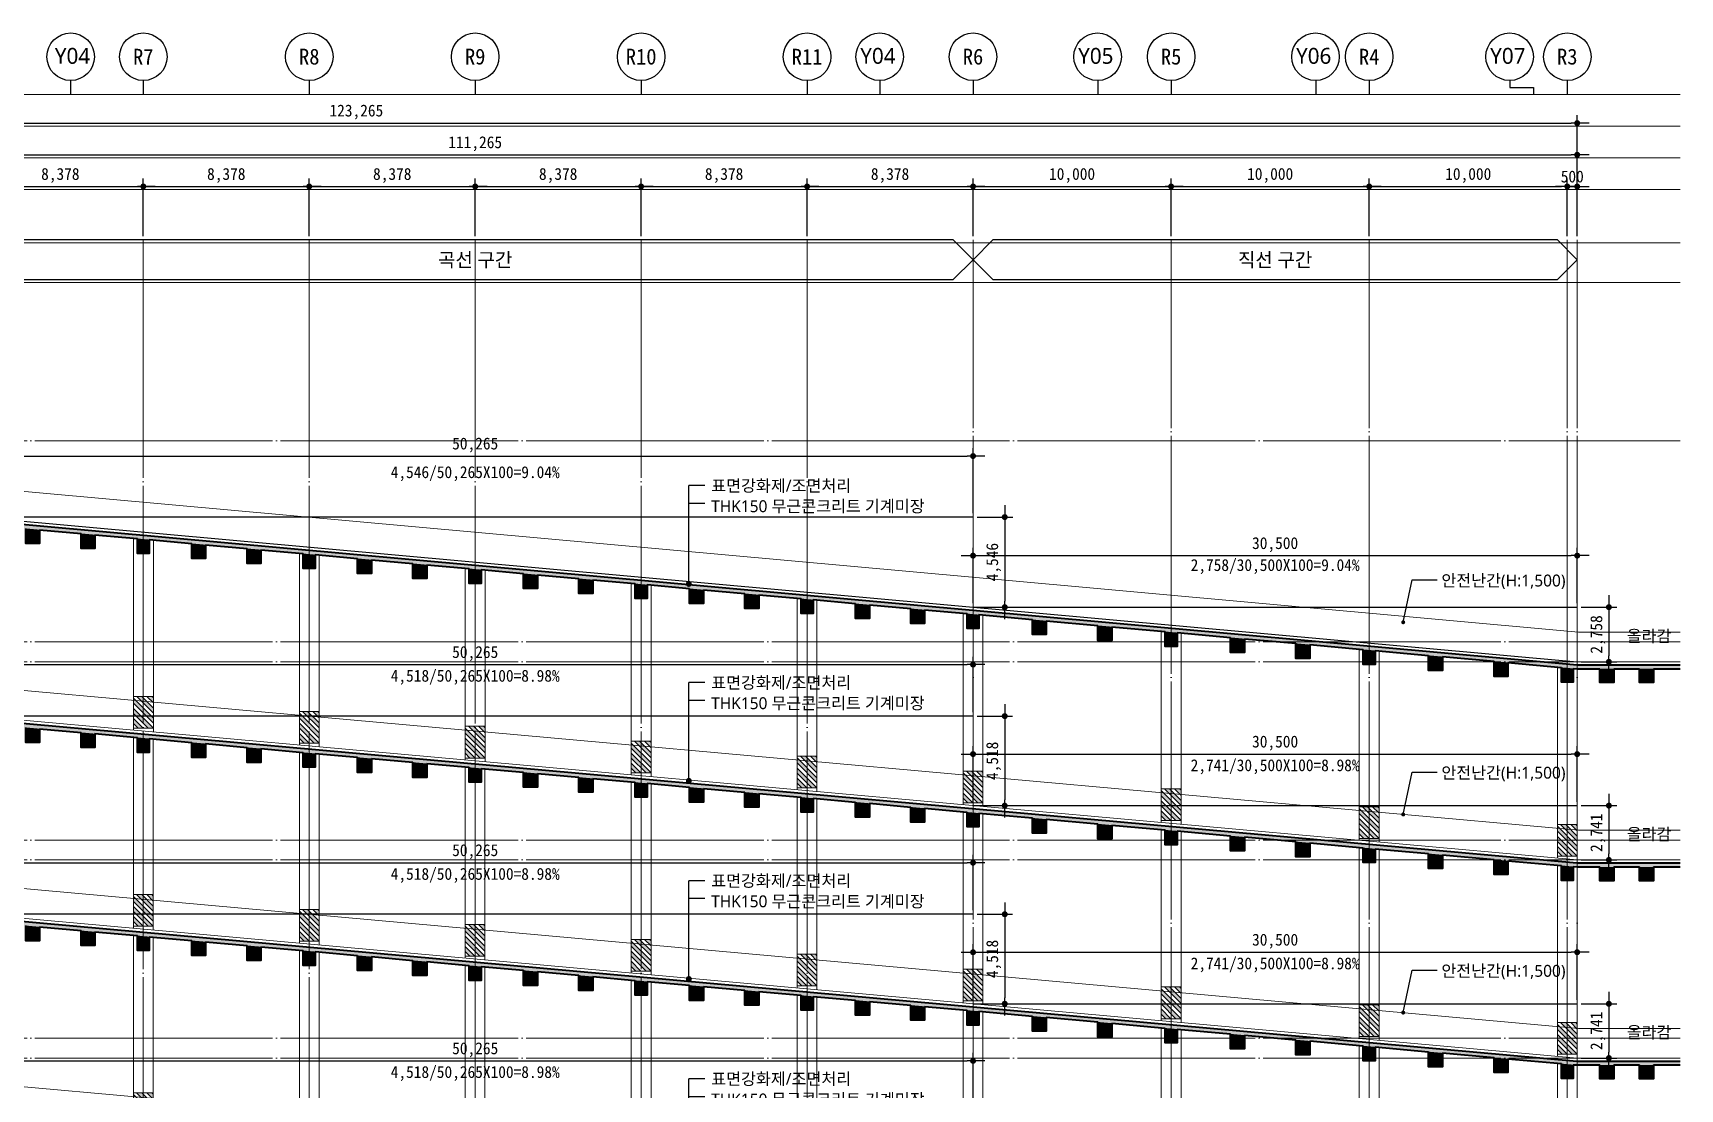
# Model space of a CAD drawing. Header units: millimetres. Extents: x 2292510 to 2787134, y 32296 to 526467.
# Drawn here: x 2521108 to 2604260, y 85732 to 139036 of the extents above; entities that cross this region are included whole.
import ezdxf
from ezdxf.enums import TextEntityAlignment as Align

# ---------------------------------------------------------------- set-up
doc = ezdxf.new("R2010")
doc.units = ezdxf.units.MM
doc.header["$LTSCALE"] = 200
doc.header["$MEASUREMENT"] = 0
doc.linetypes.add('CEN', pattern=[62, 60, -1, 0, -1])
doc.layers.get('0').update_dxf_attribs({"linetype": 'CONTINUOUS'})
for name, color, linetype, lineweight in [('A-AXIS-BUBL', 7, 'CONTINUOUS', 25), ('A-AXIS-LINE', 1, 'CEN', 15), ('A-CONC-LIN1', 2, 'CONTINUOUS', 40), ('A-DEGN-LINE', 4, 'CONTINUOUS', 25), ('A-DIMS', 7, 'CONTINUOUS', 25), ('A-ELEV-LIN3', 8, 'CONTINUOUS', 18), ('A-MKXS-LEAD', 7, 'CONTINUOUS', 25), ('A-MKXS-TEXT1', 3, 'CONTINUOUS', 25), ('A-MKXX-NAME', 3, 'CONTINUOUS', 25), ('A-XXXX-FIN2', 6, 'CONTINUOUS', 20), ('A-XXXX-SYMB', 7, 'CONTINUOUS', 25), ('A-XXXX-TXT2', 3, 'CONTINUOUS', 25)]:
    doc.layers.add(name, color=color, linetype=linetype, lineweight=lineweight)
doc.layers.add('A-CONC-SOLD', color=252, linetype='CEN')
doc.layers.add('A-XXXX-NPLT', color=144, linetype='CONTINUOUS', lineweight=15, plot=False)
doc.styles.add('HY울릉도L', font='')
doc.styles.add('돋움', font='')
doc.styles.add('돋움체', font='')
doc.styles.add('맑은고딕', font='malgun.ttf')
doc.styles.get('HY울릉도L').set_extended_font_data('HYwulM')
doc.styles.get('돋움').set_extended_font_data('DotumChe')
doc.styles.get('돋움체').set_extended_font_data('DotumChe')
doc.dimstyles.new('CDIM', dxfattribs={"dimtxt": 3, "dimasz": 1.5, "dimexe": 2, "dimexo": 1, "dimgap": 1, "dimtad": 1, "dimdec": 0, "dimrnd": 0.5, "dimzin": 0, "dimdsep": 32, "dimlunit": 6, "dimtxsty": 'HY울릉도L', "dimblk1": '_CIDOT', "dimblk2": '_CIDOT', "dimsah": 1, "dimcen": 5.5, "dimclrd": 2, "dimclre": 2, "dimclrt": 7, "dimadec": 0, "dimazin": 0, "dimtfac": 1, "dimtdec": 0, "dimtix": 1, "dimtmove": 2, "dimatfit": 1, "dimldrblk": '_CIDOT', "dimfxl": 1, "dimtolj": 1, "dimtzin": 0, "dimlwd": -1, "dimarcsym": 0})

# ---------------------------------------------------------------- blocks, each defined once
blk = doc.blocks.new('_CIDOT')
at = {"color": 0, "linetype": 'ByBlock'}
blk.add_line((2, 0), (-1, 0), dxfattribs=at)
at = {"color": 0, "linetype": 'ByBlock', "const_width": 0.5}
blk.add_lwpolyline([(-0.25, 0, 1), (0.25, 0, 1)], format="xyb", close=True, dxfattribs=at)
blk = doc.blocks.new('*D361')
at = {"layer": 'A-DIMS', "lineweight": -2, "transparency": 16777216}
for p, q in [((2181802, 130386), (2181802, 134886)), ((2305067, 130386), (2305067, 134886))]:
    blk.add_line(p, q, dxfattribs=at)
at = {"layer": 'A-DIMS', "transparency": 16777216}
blk.add_line((2182102, 134486), (2304767, 134486), dxfattribs=at)
at = {"layer": 'A-DIMS', "transparency": 16777216, "xscale": 300, "yscale": 300, "zscale": 300, "rotation": 180}
blk.add_blockref('_CIDOT', (2181802, 134486), dxfattribs=at)
at = {"layer": 'A-DIMS', "transparency": 16777216, "xscale": 300, "yscale": 300, "zscale": 300}
blk.add_blockref('_CIDOT', (2305067, 134486), dxfattribs=at)
at = {"layer": 'A-DIMS', "color": 3, "transparency": 16777216, "insert": (2243435, 135043), "char_height": 600, "attachment_point": 5, "style": '돋움'}
blk.add_mtext('\\A1;123,265', dxfattribs=at)
blk = doc.blocks.new('*D364')
at = {"layer": 'A-DIMS', "lineweight": -2, "transparency": 16777216}
for p, q in [((2224302, 128786), (2224302, 131686)), ((2232680, 128786), (2232680, 131686))]:
    blk.add_line(p, q, dxfattribs=at)
at = {"layer": 'A-DIMS', "transparency": 16777216}
blk.add_line((2224602, 131286), (2232380, 131286), dxfattribs=at)
at = {"layer": 'A-DIMS', "transparency": 16777216, "xscale": 300, "yscale": 300, "zscale": 300, "rotation": 180}
blk.add_blockref('_CIDOT', (2224302, 131286), dxfattribs=at)
at = {"layer": 'A-DIMS', "transparency": 16777216, "xscale": 300, "yscale": 300, "zscale": 300}
blk.add_blockref('_CIDOT', (2232680, 131286), dxfattribs=at)
at = {"layer": 'A-DIMS', "color": 3, "transparency": 16777216, "insert": (2228491, 131843), "char_height": 600, "attachment_point": 5, "style": '돋움'}
blk.add_mtext('\\A1;8,378', dxfattribs=at)
blk = doc.blocks.new('*D365')
at = {"layer": 'A-DIMS', "lineweight": -2, "transparency": 16777216}
for p, q in [((2274567, 128786), (2274567, 131686)), ((2284567, 128786), (2284567, 131686))]:
    blk.add_line(p, q, dxfattribs=at)
at = {"layer": 'A-DIMS', "transparency": 16777216}
blk.add_line((2274867, 131286), (2284267, 131286), dxfattribs=at)
at = {"layer": 'A-DIMS', "transparency": 16777216, "xscale": 300, "yscale": 300, "zscale": 300, "rotation": 180}
blk.add_blockref('_CIDOT', (2274567, 131286), dxfattribs=at)
at = {"layer": 'A-DIMS', "transparency": 16777216, "xscale": 300, "yscale": 300, "zscale": 300}
blk.add_blockref('_CIDOT', (2284567, 131286), dxfattribs=at)
at = {"layer": 'A-DIMS', "color": 3, "transparency": 16777216, "insert": (2279567, 131843), "char_height": 600, "attachment_point": 5, "style": '돋움'}
blk.add_mtext('\\A1;10,000', dxfattribs=at)
blk = doc.blocks.new('*D366')
at = {"layer": 'A-DIMS', "lineweight": -2, "transparency": 16777216}
for p, q in [((2284567, 128786), (2284567, 131686)), ((2294567, 128786), (2294567, 131686))]:
    blk.add_line(p, q, dxfattribs=at)
at = {"layer": 'A-DIMS', "transparency": 16777216}
blk.add_line((2284867, 131286), (2294267, 131286), dxfattribs=at)
at = {"layer": 'A-DIMS', "transparency": 16777216, "xscale": 300, "yscale": 300, "zscale": 300, "rotation": 180}
blk.add_blockref('_CIDOT', (2284567, 131286), dxfattribs=at)
at = {"layer": 'A-DIMS', "transparency": 16777216, "xscale": 300, "yscale": 300, "zscale": 300}
blk.add_blockref('_CIDOT', (2294567, 131286), dxfattribs=at)
at = {"layer": 'A-DIMS', "color": 3, "transparency": 16777216, "insert": (2289567, 131843), "char_height": 600, "attachment_point": 5, "style": '돋움'}
blk.add_mtext('\\A1;10,000', dxfattribs=at)
blk = doc.blocks.new('*D367')
at = {"layer": 'A-DIMS', "lineweight": -2, "transparency": 16777216}
for p, q in [((2294567, 128786), (2294567, 131686)), ((2304567, 128786), (2304567, 131686))]:
    blk.add_line(p, q, dxfattribs=at)
at = {"layer": 'A-DIMS', "transparency": 16777216}
blk.add_line((2294867, 131286), (2304267, 131286), dxfattribs=at)
at = {"layer": 'A-DIMS', "transparency": 16777216, "xscale": 300, "yscale": 300, "zscale": 300, "rotation": 180}
blk.add_blockref('_CIDOT', (2294567, 131286), dxfattribs=at)
at = {"layer": 'A-DIMS', "transparency": 16777216, "xscale": 300, "yscale": 300, "zscale": 300}
blk.add_blockref('_CIDOT', (2304567, 131286), dxfattribs=at)
at = {"layer": 'A-DIMS', "color": 3, "transparency": 16777216, "insert": (2299567, 131843), "char_height": 600, "attachment_point": 5, "style": '돋움'}
blk.add_mtext('\\A1;10,000', dxfattribs=at)
blk = doc.blocks.new('*D369')
at = {"layer": 'A-DIMS', "lineweight": -2, "transparency": 16777216}
for p, q in [((2304567, 128786), (2304567, 131686)), ((2305067, 128786), (2305067, 131686))]:
    blk.add_line(p, q, dxfattribs=at)
at = {"layer": 'A-DIMS', "transparency": 16777216}
for p, q in [((2304267, 131286), (2303967, 131286)), ((2304567, 131286), (2305067, 131286)), ((2305367, 131286), (2305667, 131286))]:
    blk.add_line(p, q, dxfattribs=at)
at = {"layer": 'A-DIMS', "transparency": 16777216, "xscale": 300, "yscale": 300, "zscale": 300}
blk.add_blockref('_CIDOT', (2304567, 131286), dxfattribs=at)
at = {"layer": 'A-DIMS', "transparency": 16777216, "xscale": 300, "yscale": 300, "zscale": 300, "rotation": 180}
blk.add_blockref('_CIDOT', (2305067, 131286), dxfattribs=at)
at = {"layer": 'A-DIMS', "color": 3, "transparency": 16777216, "insert": (2304817, 131786), "char_height": 600, "attachment_point": 5, "style": '돋움'}
blk.add_mtext('\\A1;500', dxfattribs=at)
blk = doc.blocks.new('*D371')
at = {"layer": 'A-DIMS', "lineweight": -2, "transparency": 16777216}
for p, q in [((2193802, 128786), (2193802, 133286)), ((2305067, 128786), (2305067, 133286))]:
    blk.add_line(p, q, dxfattribs=at)
at = {"layer": 'A-DIMS', "transparency": 16777216}
blk.add_line((2194102, 132886), (2304767, 132886), dxfattribs=at)
at = {"layer": 'A-DIMS', "transparency": 16777216, "xscale": 300, "yscale": 300, "zscale": 300, "rotation": 180}
blk.add_blockref('_CIDOT', (2193802, 132886), dxfattribs=at)
at = {"layer": 'A-DIMS', "transparency": 16777216, "xscale": 300, "yscale": 300, "zscale": 300}
blk.add_blockref('_CIDOT', (2305067, 132886), dxfattribs=at)
at = {"layer": 'A-DIMS', "color": 3, "transparency": 16777216, "insert": (2249435, 133443), "char_height": 600, "attachment_point": 5, "style": '돋움'}
blk.add_mtext('\\A1;111,265', dxfattribs=at)
blk = doc.blocks.new('*D374')
at = {"layer": 'A-DIMS', "lineweight": -2, "transparency": 16777216}
for p, q in [((2232680, 128786), (2232680, 131686)), ((2241057, 128786), (2241057, 131686))]:
    blk.add_line(p, q, dxfattribs=at)
at = {"layer": 'A-DIMS', "transparency": 16777216}
blk.add_line((2232980, 131286), (2240757, 131286), dxfattribs=at)
at = {"layer": 'A-DIMS', "transparency": 16777216, "xscale": 300, "yscale": 300, "zscale": 300, "rotation": 180}
blk.add_blockref('_CIDOT', (2232680, 131286), dxfattribs=at)
at = {"layer": 'A-DIMS', "transparency": 16777216, "xscale": 300, "yscale": 300, "zscale": 300}
blk.add_blockref('_CIDOT', (2241057, 131286), dxfattribs=at)
at = {"layer": 'A-DIMS', "color": 3, "transparency": 16777216, "insert": (2236868, 131843), "char_height": 600, "attachment_point": 5, "style": '돋움'}
blk.add_mtext('\\A1;8,378', dxfattribs=at)
blk = doc.blocks.new('*D375')
at = {"layer": 'A-DIMS', "lineweight": -2, "transparency": 16777216}
for p, q in [((2241057, 128786), (2241057, 131686)), ((2249435, 128786), (2249435, 131686))]:
    blk.add_line(p, q, dxfattribs=at)
at = {"layer": 'A-DIMS', "transparency": 16777216}
blk.add_line((2241357, 131286), (2249135, 131286), dxfattribs=at)
at = {"layer": 'A-DIMS', "transparency": 16777216, "xscale": 300, "yscale": 300, "zscale": 300, "rotation": 180}
blk.add_blockref('_CIDOT', (2241057, 131286), dxfattribs=at)
at = {"layer": 'A-DIMS', "transparency": 16777216, "xscale": 300, "yscale": 300, "zscale": 300}
blk.add_blockref('_CIDOT', (2249435, 131286), dxfattribs=at)
at = {"layer": 'A-DIMS', "color": 3, "transparency": 16777216, "insert": (2245246, 131843), "char_height": 600, "attachment_point": 5, "style": '돋움'}
blk.add_mtext('\\A1;8,378', dxfattribs=at)
blk = doc.blocks.new('*D376')
at = {"layer": 'A-DIMS', "lineweight": -2, "transparency": 16777216}
for p, q in [((2249435, 128786), (2249435, 131686)), ((2257812, 128786), (2257812, 131686))]:
    blk.add_line(p, q, dxfattribs=at)
at = {"layer": 'A-DIMS', "transparency": 16777216}
blk.add_line((2249735, 131286), (2257512, 131286), dxfattribs=at)
at = {"layer": 'A-DIMS', "transparency": 16777216, "xscale": 300, "yscale": 300, "zscale": 300, "rotation": 180}
blk.add_blockref('_CIDOT', (2249435, 131286), dxfattribs=at)
at = {"layer": 'A-DIMS', "transparency": 16777216, "xscale": 300, "yscale": 300, "zscale": 300}
blk.add_blockref('_CIDOT', (2257812, 131286), dxfattribs=at)
at = {"layer": 'A-DIMS', "color": 3, "transparency": 16777216, "insert": (2253623, 131843), "char_height": 600, "attachment_point": 5, "style": '돋움'}
blk.add_mtext('\\A1;8,378', dxfattribs=at)
blk = doc.blocks.new('*D377')
at = {"layer": 'A-DIMS', "lineweight": -2, "transparency": 16777216}
for p, q in [((2257812, 128786), (2257812, 131686)), ((2266190, 128786), (2266190, 131686))]:
    blk.add_line(p, q, dxfattribs=at)
at = {"layer": 'A-DIMS', "transparency": 16777216}
blk.add_line((2258112, 131286), (2265890, 131286), dxfattribs=at)
at = {"layer": 'A-DIMS', "transparency": 16777216, "xscale": 300, "yscale": 300, "zscale": 300, "rotation": 180}
blk.add_blockref('_CIDOT', (2257812, 131286), dxfattribs=at)
at = {"layer": 'A-DIMS', "transparency": 16777216, "xscale": 300, "yscale": 300, "zscale": 300}
blk.add_blockref('_CIDOT', (2266190, 131286), dxfattribs=at)
at = {"layer": 'A-DIMS', "color": 3, "transparency": 16777216, "insert": (2262001, 131843), "char_height": 600, "attachment_point": 5, "style": '돋움'}
blk.add_mtext('\\A1;8,378', dxfattribs=at)
blk = doc.blocks.new('*D378')
at = {"layer": 'A-DIMS', "lineweight": -2, "transparency": 16777216}
for p, q in [((2266190, 128786), (2266190, 131686)), ((2274567, 128786), (2274567, 131686))]:
    blk.add_line(p, q, dxfattribs=at)
at = {"layer": 'A-DIMS', "transparency": 16777216}
blk.add_line((2266490, 131286), (2274267, 131286), dxfattribs=at)
at = {"layer": 'A-DIMS', "transparency": 16777216, "xscale": 300, "yscale": 300, "zscale": 300, "rotation": 180}
blk.add_blockref('_CIDOT', (2266190, 131286), dxfattribs=at)
at = {"layer": 'A-DIMS', "transparency": 16777216, "xscale": 300, "yscale": 300, "zscale": 300}
blk.add_blockref('_CIDOT', (2274567, 131286), dxfattribs=at)
at = {"layer": 'A-DIMS', "color": 3, "transparency": 16777216, "insert": (2270378, 131843), "char_height": 600, "attachment_point": 5, "style": '돋움'}
blk.add_mtext('\\A1;8,378', dxfattribs=at)
blk = doc.blocks.new('raB2_700X900')
at = {"layer": 'A-CONC-SOLD'}
h = blk.add_hatch(color=256, dxfattribs=at)
h.dxf.hatch_style = 1
h.paths.add_polyline_path([(350, -200), (350, -900), (-350, -900), (-350, -200)])
at = {"layer": 'A-CONC-LIN1'}
blk.add_lwpolyline([(350, -200), (350, -900), (-350, -900), (-350, -200)], dxfattribs=at)
blk = doc.blocks.new('*D382')
at = {"layer": 'A-DIMS', "lineweight": -2, "transparency": 16777216}
for p, q in [((113838, 83738), (113838, 86538)), ((144338, 83738), (144338, 86538))]:
    blk.add_line(p, q, dxfattribs=at)
at = {"layer": 'A-DIMS', "transparency": 16777216}
blk.add_line((114138, 86138), (144038, 86138), dxfattribs=at)
at = {"layer": 'A-DIMS', "transparency": 16777216, "xscale": 300, "yscale": 300, "zscale": 300, "rotation": 180}
blk.add_blockref('_CIDOT', (113838, 86138), dxfattribs=at)
at = {"layer": 'A-DIMS', "transparency": 16777216, "xscale": 300, "yscale": 300, "zscale": 300}
blk.add_blockref('_CIDOT', (144338, 86138), dxfattribs=at)
at = {"layer": 'A-DIMS', "color": 3, "transparency": 16777216, "insert": (129088, 86695), "char_height": 600, "attachment_point": 5, "style": '돋움'}
blk.add_mtext('\\A1;30,500', dxfattribs=at)
blk = doc.blocks.new('*D383')
at = {"layer": 'A-DIMS', "lineweight": -2, "transparency": 16777216}
for p, q in [((144538, 83538), (146338, 83538)), ((144538, 80780), (146338, 80780))]:
    blk.add_line(p, q, dxfattribs=at)
at = {"layer": 'A-DIMS', "transparency": 16777216}
blk.add_line((145938, 83238), (145938, 81080), dxfattribs=at)
at = {"layer": 'A-DIMS', "transparency": 16777216, "xscale": 300, "yscale": 300, "zscale": 300}
for p, rotation in [((145938, 83538), 90), ((145938, 80780), 270)]:
    blk.add_blockref('_CIDOT', p, dxfattribs=dict(at, rotation=rotation))
at = {"layer": 'A-DIMS', "color": 3, "transparency": 16777216, "insert": (145380, 82159), "char_height": 600, "attachment_point": 5, "rotation": 90, "style": '돋움'}
blk.add_mtext('\\A1;2,758', dxfattribs=at)
blk = doc.blocks.new('*D384')
at = {"layer": 'A-DIMS', "lineweight": -2, "transparency": 16777216}
for p, q in [((63573, 88284), (63573, 91564)), ((113838, 88284), (113838, 91564))]:
    blk.add_line(p, q, dxfattribs=at)
at = {"layer": 'A-DIMS', "transparency": 16777216}
blk.add_line((63873, 91164), (113538, 91164), dxfattribs=at)
at = {"layer": 'A-DIMS', "transparency": 16777216, "xscale": 300, "yscale": 300, "zscale": 300, "rotation": 180}
blk.add_blockref('_CIDOT', (63573, 91164), dxfattribs=at)
at = {"layer": 'A-DIMS', "transparency": 16777216, "xscale": 300, "yscale": 300, "zscale": 300}
blk.add_blockref('_CIDOT', (113838, 91164), dxfattribs=at)
at = {"layer": 'A-DIMS', "color": 3, "transparency": 16777216, "insert": (88705, 91721), "char_height": 600, "attachment_point": 5, "style": '돋움'}
blk.add_mtext('\\A1;50,265', dxfattribs=at)
blk = doc.blocks.new('*D385')
at = {"layer": 'A-DIMS', "lineweight": -2, "transparency": 16777216}
for p, q in [((114038, 88084), (115838, 88084)), ((114038, 83538), (115838, 83538))]:
    blk.add_line(p, q, dxfattribs=at)
at = {"layer": 'A-DIMS', "transparency": 16777216}
blk.add_line((115438, 87784), (115438, 83838), dxfattribs=at)
at = {"layer": 'A-DIMS', "transparency": 16777216, "xscale": 300, "yscale": 300, "zscale": 300}
for p, rotation in [((115438, 88084), 90), ((115438, 83538), 270)]:
    blk.add_blockref('_CIDOT', p, dxfattribs=dict(at, rotation=rotation))
at = {"layer": 'A-DIMS', "color": 3, "transparency": 16777216, "insert": (114880, 85811), "char_height": 600, "attachment_point": 5, "rotation": 90, "style": '돋움'}
blk.add_mtext('\\A1;4,546', dxfattribs=at)
blk = doc.blocks.new('안전페인트2')
at = {"layer": 'A-ELEV-LIN3'}
h = blk.add_hatch(color=256, dxfattribs=at)
h.dxf.hatch_style = 1
h.paths.add_polyline_path([(1000, 1373), (1000, 1627), (927, 1700), (673, 1700)])
h.paths.add_polyline_path([(1000, 864), (1000, 1118), (418, 1700), (164, 1700)])
h.paths.add_polyline_path([(1000, 355), (1000, 609), (109, 1500), (0, 1609), (0, 1355)])
h.paths.add_polyline_path([(745, 100), (1000, 100), (0, 1100), (0, 845)])
h.paths.add_polyline_path([(236, 100), (491, 100), (0, 591), (0, 336)])
blk.add_lwpolyline([(1000, 1700), (0, 1700), (0, 100), (1000, 100)], close=True, dxfattribs=at)
for points in [[(1000, 864), (164, 1700)], [(1000, 1118), (418, 1700)], [(1000, 1373), (673, 1700)], [(1000, 1627), (927, 1700)], [(1000, 609), (0, 1609)], [(1000, 355), (0, 1355)], [(1000, 100), (0, 1100)], [(745, 100), (0, 845)], [(491, 100), (0, 591)], [(236, 100), (0, 336)]]:
    blk.add_lwpolyline(points, dxfattribs=at)
blk = doc.blocks.new('raG1_600X900')
at = {"layer": 'A-CONC-SOLD'}
h = blk.add_hatch(color=256, dxfattribs=at)
h.dxf.hatch_style = 1
h.paths.add_polyline_path([(300, -201), (300, -900), (-300, -900), (-300, -147)])
at = {"layer": 'A-CONC-LIN1'}
blk.add_lwpolyline([(300, -201), (300, -900), (-300, -900), (-300, -147)], dxfattribs=at)
blk = doc.blocks.new('raB1_700X900')
at = {"layer": 'A-CONC-SOLD'}
h = blk.add_hatch(color=256, dxfattribs=at)
h.dxf.hatch_style = 1
h.paths.add_polyline_path([(350, -201), (350, -900), (-350, -900), (-350, -138)])
at = {"layer": 'A-CONC-LIN1'}
blk.add_lwpolyline([(350, -201), (350, -900), (-350, -900), (-350, -138)], dxfattribs=at)
blk = doc.blocks.new('*D293')
at = {"layer": 'A-DIMS', "lineweight": -2, "transparency": 16777216}
for p, q in [((2269067, 49399), (2269067, 52199)), ((2299567, 49399), (2299567, 52199))]:
    blk.add_line(p, q, dxfattribs=at)
at = {"layer": 'A-DIMS', "transparency": 16777216}
blk.add_line((2269367, 51799), (2299267, 51799), dxfattribs=at)
at = {"layer": 'A-DIMS', "transparency": 16777216, "xscale": 300, "yscale": 300, "zscale": 300, "rotation": 180}
blk.add_blockref('_CIDOT', (2269067, 51799), dxfattribs=at)
at = {"layer": 'A-DIMS', "transparency": 16777216, "xscale": 300, "yscale": 300, "zscale": 300}
blk.add_blockref('_CIDOT', (2299567, 51799), dxfattribs=at)
at = {"layer": 'A-DIMS', "color": 3, "transparency": 16777216, "insert": (2284317, 52356), "char_height": 600, "attachment_point": 5, "style": '돋움'}
blk.add_mtext('\\A1;30,500', dxfattribs=at)
blk = doc.blocks.new('*D294')
at = {"layer": 'A-DIMS', "lineweight": -2, "transparency": 16777216}
for p, q in [((2299767, 49199), (2301567, 49199)), ((2299767, 46458), (2301567, 46458))]:
    blk.add_line(p, q, dxfattribs=at)
at = {"layer": 'A-DIMS', "transparency": 16777216}
blk.add_line((2301167, 48899), (2301167, 46758), dxfattribs=at)
at = {"layer": 'A-DIMS', "transparency": 16777216, "xscale": 300, "yscale": 300, "zscale": 300}
for p, rotation in [((2301167, 49199), 90), ((2301167, 46458), 270)]:
    blk.add_blockref('_CIDOT', p, dxfattribs=dict(at, rotation=rotation))
at = {"layer": 'A-DIMS', "color": 3, "transparency": 16777216, "insert": (2300610, 47829), "char_height": 600, "attachment_point": 5, "rotation": 90, "style": '돋움'}
blk.add_mtext('\\A1;2,741', dxfattribs=at)
blk = doc.blocks.new('*D295')
at = {"layer": 'A-DIMS', "lineweight": -2, "transparency": 16777216}
for p, q in [((2218802, 53917), (2218802, 56717)), ((2269067, 53917), (2269067, 56717))]:
    blk.add_line(p, q, dxfattribs=at)
at = {"layer": 'A-DIMS', "transparency": 16777216}
blk.add_line((2219102, 56317), (2268767, 56317), dxfattribs=at)
at = {"layer": 'A-DIMS', "transparency": 16777216, "xscale": 300, "yscale": 300, "zscale": 300, "rotation": 180}
blk.add_blockref('_CIDOT', (2218802, 56317), dxfattribs=at)
at = {"layer": 'A-DIMS', "transparency": 16777216, "xscale": 300, "yscale": 300, "zscale": 300}
blk.add_blockref('_CIDOT', (2269067, 56317), dxfattribs=at)
at = {"layer": 'A-DIMS', "color": 3, "transparency": 16777216, "insert": (2243935, 56874), "char_height": 600, "attachment_point": 5, "style": '돋움'}
blk.add_mtext('\\A1;50,265', dxfattribs=at)
blk = doc.blocks.new('*D296')
at = {"layer": 'A-DIMS', "lineweight": -2, "transparency": 16777216}
for p, q in [((2269267, 53717), (2271067, 53717)), ((2269267, 49199), (2271067, 49199))]:
    blk.add_line(p, q, dxfattribs=at)
at = {"layer": 'A-DIMS', "transparency": 16777216}
blk.add_line((2270667, 53417), (2270667, 49499), dxfattribs=at)
at = {"layer": 'A-DIMS', "transparency": 16777216, "xscale": 300, "yscale": 300, "zscale": 300}
for p, rotation in [((2270667, 53717), 90), ((2270667, 49199), 270)]:
    blk.add_blockref('_CIDOT', p, dxfattribs=dict(at, rotation=rotation))
at = {"layer": 'A-DIMS', "color": 3, "transparency": 16777216, "insert": (2270110, 51458), "char_height": 600, "attachment_point": 5, "rotation": 90, "style": '돋움'}
blk.add_mtext('\\A1;4,518', dxfattribs=at)
blk = doc.blocks.new('axis')
at = {"layer": 'A-AXIS-LINE'}
for p, q in [((2232679.5, 128585.5), (2232679.5, 32295.5)), ((2241057, 128585.5), (2241057, 32295.5)), ((2249434.5, 128585.5), (2249434.5, 32295.5)), ((2257812, 128585.5), (2257812, 32295.5)), ((2266189.5, 128585.5), (2266189.5, 32295.5)), ((2274567, 32295.5), (2274567, 128585.5)), ((2284567, 32295.5), (2284567, 128585.5)), ((2294567, 32295.5), (2294567, 128585.5)), ((2304567, 32295.5), (2304567, 128585.5)), ((2305067, 32295.5), (2305067, 128585.5)), ((2177609.5, 118445.5), (2310259.5, 118445.5)), ((2177609.5, 108295.5), (2310259.5, 108295.5)), ((2177609.5, 107295.5), (2310259.5, 107295.5)), ((2177609.5, 98295.5), (2310259.5, 98295.5)), ((2177609.5, 97295.5), (2310259.5, 97295.5)), ((2177609.5, 88295.5), (2310259.5, 88295.5)), ((2177609.5, 87295.5), (2310259.5, 87295.5))]:
    blk.add_line(p, q, dxfattribs=at)
at = {"layer": 'A-XXXX-SYMB'}
for points in [[(2225302, 128585.5), (2224302, 127585.5), (2225302, 126585.5), (2273567, 126585.5), (2274567, 127585.5), (2273567, 128585.5), (2225302, 128585.5)], [(2275567, 128585.5), (2274567, 127585.5), (2275567, 126585.5), (2304067, 126585.5), (2305067, 127585.5), (2304067, 128585.5), (2275567, 128585.5)]]:
    blk.add_lwpolyline(points, dxfattribs=at)
at = {"layer": 'A-MKXX-NAME', "style": '맑은고딕'}
for s, p in [('곡선 구간', (2249434.5, 127585.5)), ('직선 구간', (2289817, 127585.5))]:
    blk.add_text(s, height=700, dxfattribs=at).set_placement(p, align=Align.MIDDLE_CENTER)
at = {"layer": 'A-DIMS'}
for base, p1, p2, picture, middle in [((2305067, 134485.5), (2181802, 130185.5), (2305067, 130185.5), '*D361', (2243434.5, 135042.6)), ((2305067, 132885.5), (2193802, 128585.5), (2305067, 128585.5), '*D371', (2249434.5, 133442.6)), ((2232679.5051642, 131285.5060767), (2224302.0051642, 128585.5060497), (2232679.5051642, 128585.5060497), '*D364', (2228490.7551642, 131842.6299116)), ((2241057.0051642, 131285.5060767), (2232679.5051642, 128585.5060497), (2241057.0051642, 128585.5060497), '*D374', (2236868.2551642, 131842.6299116)), ((2249434.5051642, 131285.5060767), (2241057.0051642, 128585.5060497), (2249434.5051642, 128585.5060497), '*D375', (2245245.7551642, 131842.6299116)), ((2257812.0051642, 131285.5060767), (2249434.5051642, 128585.5060497), (2257812.0051642, 128585.5060497), '*D376', (2253623.2551642, 131842.6299116)), ((2266189.5051642, 131285.5060767), (2257812.0051642, 128585.5060497), (2266189.5051642, 128585.5060497), '*D377', (2262000.7551642, 131842.6299116)), ((2274567.0051642, 131285.5060767), (2266189.5051642, 128585.5060497), (2274567.0051642, 128585.5060497), '*D378', (2270378.2551642, 131842.6299116)), ((2284567, 131285.5), (2274567, 128585.5), (2284567, 128585.5), '*D365', (2279567, 131842.6)), ((2294567, 131285.5), (2284567, 128585.5), (2294567, 128585.5), '*D366', (2289567, 131842.6)), ((2304567, 131285.5), (2294567, 128585.5), (2304567, 128585.5), '*D367', (2299567, 131842.6)), ((2305067, 131285.5), (2304567, 128585.5), (2305067, 128585.5), '*D369', (2304817, 131785.9))]:
    dim = blk.add_linear_dim(base=base, p1=p1, p2=p2, dimstyle='CDIM', override={"dimscale": 200, "dimtxsty": '돋움', "dimclrd": 256, "dimclre": 256, "dimclrt": 3}, dxfattribs=at)
    dim.commit()
    dim.dimension.update_dxf_attribs({"geometry": picture, "text_midpoint": middle})
blk = doc.blocks.new('옥상층')
at = {"layer": 'A-CONC-SOLD'}
h = blk.add_hatch(color=256, dxfattribs=at)
h.dxf.hatch_style = 1
h.paths.add_polyline_path([(16880, 91580), (16880, 91780), (21072.5, 91780), (63572.5, 87933.4), (113824, 83388.6), (144337.5, 80630), (149530, 80630), (149530, 80430), (144337.5, 80430), (113537.5, 83213.7), (63272.5, 87759.7), (21056.9, 91580)])
at = {"layer": 'A-CONC-LIN1'}
for p, q in [((66715, 87448.4), (68807.5, 87259.1)), ((68807.5, 87258.7), (68807.5, 87259.1)), ((69507.5, 87195.8), (71650, 87002)), ((71650, 87001.7), (71650, 87002)), ((72250, 86947.8), (74392.5, 86754)), ((74392.5, 86753.6), (74392.5, 86754)), ((75092.5, 86690.7), (77185, 86501.4)), ((77185, 86501.4), (77185, 86501.4)), ((77185, 86501.1), (77185, 86501.4)), ((77885, 86438.1), (80027.5, 86244.4)), ((80027.5, 86244), (80027.5, 86244.4)), ((80627.5, 86190.1), (82770, 85996.3)), ((82770, 85995.9), (82770, 85996.3)), ((83470, 85933), (85562.5, 85743.8)), ((85562.5, 85743.4), (85562.5, 85743.8)), ((86262.5, 85680.5), (88405, 85486.7)), ((88405, 85486.4), (88405, 85486.7)), ((89005, 85432.4), (91147.5, 85238.7)), ((91147.5, 85238.3), (91147.5, 85238.7)), ((91847.5, 85175.4), (93940, 84986.1)), ((93940, 84985.7), (93940, 84986.1)), ((94640, 84922.8), (96782.5, 84729)), ((96782.5, 84728.7), (96782.5, 84729)), ((97382.5, 84674.8), (99525, 84481)), ((99525, 84480.6), (99525, 84481)), ((100225, 84417.7), (102317.5, 84228.4)), ((102317.5, 84228.1), (102317.5, 84228.4)), ((103017.5, 84165.1), (105160, 83971.4)), ((105160, 83971), (105160, 83971.4)), ((105760, 83917.1), (107902.5, 83723.3)), ((107902.5, 83722.9), (107902.5, 83723.3)), ((108602.5, 83660), (110695, 83470.8)), ((110695, 83470.4), (110695, 83470.8)), ((111395, 83407.5), (113537.5, 83213.7)), ((114137.5, 83159.4), (116837.5, 82915.3)), ((116837.5, 82914.9), (116837.5, 82915.3)), ((117537.5, 82852), (120137.5, 82616.9)), ((120137.5, 82616.5), (120137.5, 82616.9)), ((120837.5, 82553.6), (123537.5, 82309.4)), ((123537.5, 82309.1), (123537.5, 82309.4)), ((124137.5, 82255.2), (126837.5, 82011)), ((126837.5, 82010.6), (126837.5, 82011)), ((127537.5, 81947.7), (130137.5, 81712.6)), ((130137.5, 81712.2), (130137.5, 81712.6)), ((130837.5, 81649.3), (133537.5, 81405.2)), ((133537.5, 81404.8), (133537.5, 81405.2)), ((134137.5, 81350.9), (136837.5, 81106.8)), ((136837.5, 81106.4), (136837.5, 81106.8)), ((137537.5, 81043.5), (140137.5, 80808.4)), ((140137.5, 80808), (140137.5, 80808.4)), ((140837.5, 80745.1), (143537.5, 80500.9)), ((143537.5, 80500.6), (143537.5, 80500.9))]:
    blk.add_line(p, q, dxfattribs=at)
for points in [[(16880, 91780), (21065.7, 91780), (63559, 87934.6), (113824, 83388.6), (144330.7, 80630), (149530, 80630)], [(144137.5, 80446.5), (144321.9, 80430), (145487.5, 80430)], [(146187.5, 80430), (147487.5, 80430)], [(148187.5, 80430), (149530, 80430)]]:
    blk.add_lwpolyline(points, dxfattribs=at)
at = {"layer": 'A-DEGN-LINE'}
for p, q in [((113837.5, 88084), (63572.5, 88084)), ((113837.5, 83538), (144337.5, 83538))]:
    blk.add_line(p, q, dxfattribs=at)
at = {"layer": 'A-ELEV-LIN3'}
for p, q in [((71457.7, 77330.1), (71457.7, 87019.4)), ((72457.7, 77245), (72457.7, 86929)), ((79827.5, 76577.9), (79827.5, 86262.5)), ((80827.5, 76488), (80827.5, 86172)), ((88205, 75824.9), (88205, 85504.8)), ((89205, 75735.1), (89205, 85414.4)), ((96582.5, 75072), (96582.5, 84747.1)), ((97582.5, 74982.1), (97582.5, 84656.7)), ((104960, 74319.1), (104960, 83989.5)), ((105960, 74229.2), (105960, 83899)), ((113337.5, 73566.1), (113337.5, 83231.8)), ((114337.5, 73476.3), (114337.5, 83141.4)), ((123337.5, 72667.4), (123337.5, 82327.5)), ((124337.5, 72577.5), (124337.5, 82237.1)), ((133337.5, 71768.6), (133337.5, 81423.3)), ((134337.5, 71678.8), (134337.5, 81332.8)), ((143337.5, 70869.9), (143337.5, 80517.8)), ((144337.5, 70780), (144337.5, 80430))]:
    blk.add_line(p, q, dxfattribs=at)
blk.add_lwpolyline([(16880, 93430), (21140.2, 93430), (63707.7, 89577.9), (113972.6, 85031.9), (144405.2, 82280), (149530, 82280)], dxfattribs=at)
at = {"layer": 'A-XXXX-FIN2'}
blk.add_lwpolyline([(16880, 91930), (21072.5, 91930), (63572.5, 88084), (113837.5, 83538), (144337.5, 80780), (149530, 80780)], dxfattribs=at)
for p in [(71457.7, 77330.1), (79827.5, 76577.9), (88205, 75824.9), (96582.5, 75072), (104960, 74319.1), (113337.5, 73566.1), (123337.5, 72667.4), (133337.5, 71768.6), (143337.5, 70869.9)]:
    blk.add_blockref('안전페인트2', p)
at = {"layer": 'A-CONC-LIN1'}
for name, p in [('raB1_700X900', (66365, 87649.2)), ('raB1_700X900', (69157.5, 87396.6)), ('raG1_600X900', (71950, 87148.6)), ('raB1_700X900', (74742.5, 86891.5)), ('raB1_700X900', (77535, 86638.9)), ('raG1_600X900', (80327.5, 86390.9)), ('raB1_700X900', (83120, 86133.8)), ('raB1_700X900', (85912.5, 85881.3)), ('raG1_600X900', (88705, 85633.2)), ('raB1_700X900', (91497.5, 85376.2)), ('raB1_700X900', (94290, 85123.6)), ('raG1_600X900', (97082.5, 84875.6)), ('raB1_700X900', (99875, 84618.5)), ('raB1_700X900', (102667.5, 84365.9)), ('raG1_600X900', (105460, 84117.9)), ('raB1_700X900', (108252.5, 83860.8)), ('raB1_700X900', (111045, 83608.3)), ('raG1_600X900', (113837.5, 83360.6)), ('raB1_700X900', (117187.5, 83052.8)), ('raB1_700X900', (120487.5, 82754.4)), ('raG1_600X900', (123837.5, 82456)), ('raB1_700X900', (127187.5, 82148.5)), ('raB1_700X900', (130487.5, 81850.1)), ('raG1_600X900', (133837.5, 81551.7)), ('raB1_700X900', (137187.5, 81244.3)), ('raB1_700X900', (140487.5, 80945.9)), ('raG1_600X900', (143837.5, 80647.5)), ('raB2_700X900', (145837.5, 80630)), ('raB2_700X900', (147837.5, 80630))]:
    blk.add_blockref(name, p, dxfattribs=at)
at = {"layer": 'A-DIMS', "color": 3, "style": '돋움체'}
for s, p in [('4,546/50,265X100=9.04%%%', (88705, 90353.2)), ('2,758/30,500X100=9.04%%%', (129087.5, 85663.7))]:
    blk.add_text(s, height=600, dxfattribs=at).set_placement(p, align=Align.MIDDLE_CENTER)
at = {"layer": 'A-DIMS'}
for base, p1, p2, picture, middle in [((113837.5, 91163.6), (63572.5, 88084), (113837.5, 88084), '*D384', (88705, 91720.7)), ((144337.5, 86138), (113837.5, 83538), (144337.5, 83538), '*D382', (129087.5, 86695.1))]:
    dim = blk.add_linear_dim(base=base, p1=p1, p2=p2, dimstyle='CDIM', override={"dimscale": 200, "dimtxsty": '돋움', "dimclrd": 256, "dimclre": 256, "dimclrt": 3}, dxfattribs=at)
    dim.commit()
    dim.dimension.update_dxf_attribs({"geometry": picture, "text_midpoint": middle})
for base, p1, p2, picture, middle in [((115437.5, 83538), (113837.5, 88084), (113837.5, 83538), '*D385', (114880.4, 85811)), ((145937.5, 80780), (144337.5, 83538), (144337.5, 80780), '*D383', (145380.4, 82159))]:
    dim = blk.add_linear_dim(base=base, p1=p1, p2=p2, angle=90, dimstyle='CDIM', override={"dimscale": 200, "dimtxsty": '돋움', "dimclrd": 256, "dimclre": 256, "dimclrt": 3}, dxfattribs=at)
    dim.commit()
    dim.dimension.update_dxf_attribs({"geometry": picture, "text_midpoint": middle})
blk = doc.blocks.new('기준층')
at = {"layer": 'A-CONC-SOLD'}
h = blk.add_hatch(color=256, dxfattribs=at)
h.dxf.hatch_style = 1
h.paths.add_polyline_path([(2188288.6, 56308), (2299553.6, 46308), (2304759.5, 46308), (2304759.5, 46108), (2299542.3, 46108), (2188277.3, 56108.2), (2172109.5, 56108), (2172109.5, 56308)])
at = {"layer": 'A-CONC-LIN1'}
for points in [[(2172109.5, 56308), (2188288.6, 56308), (2299553.6, 46308), (2304759.5, 46308)], [(2221944.5, 53082.3), (2224037, 52894.3)], [(2224737, 52831.4), (2226879.5, 52638.8)], [(2227479.5, 52584.9), (2229622, 52392.3)], [(2230322, 52329.4), (2232414.5, 52141.3)], [(2233114.5, 52078.4), (2235257, 51885.9)], [(2235857, 51831.9), (2237999.5, 51639.4)], [(2238699.5, 51576.5), (2240792, 51388.4)], [(2241492, 51325.5), (2243634.5, 51132.9)], [(2244234.5, 51079), (2246377, 50886.5)], [(2247077, 50823.5), (2249169.5, 50635.5)], [(2249869.5, 50572.6), (2252012, 50380)], [(2252612, 50326.1), (2254754.5, 50133.5)], [(2255454.5, 50070.6), (2257547, 49882.5)], [(2258247, 49819.6), (2260389.5, 49627.1)], [(2260989.5, 49573.1), (2263132, 49380.6)], [(2263832, 49317.7), (2265924.5, 49129.6)], [(2266624.5, 49066.7), (2268767, 48874.1)], [(2269367, 48820.2), (2272067, 48577.5)], [(2272767, 48514.6), (2275367, 48281)], [(2276067, 48218), (2278767, 47975.4)], [(2279367, 47921.5), (2282067, 47678.8)], [(2282767, 47615.9), (2285367, 47382.2)], [(2286067, 47319.3), (2288767, 47076.6)], [(2289367, 47022.7), (2292067, 46780)], [(2292767, 46717.1), (2295367, 46483.4)], [(2296067, 46420.5), (2298767, 46177.9)], [(2299367, 46123.9), (2299542.3, 46108.2), (2300717, 46108.2)], [(2301417, 46108), (2302717, 46108)], [(2303417, 46108), (2304759.5, 46108)]]:
    blk.add_lwpolyline(points, dxfattribs=at)
at = {"layer": 'A-DEGN-LINE'}
for p, q in [((2269067, 53716.8), (2218802, 53716.8)), ((2269067, 49199.2), (2299567, 49199.2))]:
    blk.add_line(p, q, dxfattribs=at)
at = {"layer": 'A-ELEV-LIN3'}
for p, q in [((2226679.5, 43008.8), (2226679.5, 52656.8)), ((2227679.5, 42918.9), (2227679.5, 52566.9)), ((2235057, 42255.9), (2235057, 51903.8)), ((2236057, 42166), (2236057, 51814)), ((2243427.8, 41503.5), (2243427.8, 51151.5)), ((2244427.8, 41413.7), (2244427.8, 51061.6)), ((2251812, 40750), (2251812, 50347.8)), ((2252812, 40660.1), (2252812, 50257.9)), ((2260189.5, 39997.1), (2260189.5, 49594.8)), ((2261189.5, 39907.2), (2261189.5, 49505)), ((2268567, 39244.1), (2268567, 48892.1)), ((2269567, 39154.3), (2269567, 48802.2)), ((2278567, 38345.4), (2278567, 47993.4)), ((2279567, 38255.5), (2279567, 47903.5)), ((2288567, 37446.6), (2288567, 47094.6)), ((2289567, 37356.7), (2289567, 47004.7)), ((2298567, 36547.9), (2298567, 46195.8)), ((2299567, 36458), (2299567, 46108.2))]:
    blk.add_line(p, q, dxfattribs=at)
blk.add_lwpolyline([(2172109.5, 57958), (2188369.3, 57958), (2299634.3, 47958), (2304759.5, 47958)], dxfattribs=at)
at = {"layer": 'A-MKXS-LEAD'}
for p, q in [((2254718.9, 50448.9), (2254718.9, 55407)), ((2255518.9, 55407), (2254718.9, 55407)), ((2255518.9, 54507), (2254718.9, 54507))]:
    blk.add_line(p, q, dxfattribs=at)
at = {"layer": 'A-MKXS-LEAD', "const_width": 150}
blk.add_lwpolyline([(2254643.9, 50448.9, 1), (2254793.9, 50448.9, 1)], format="xyb", close=True, dxfattribs=at)
at = {"layer": 'A-XXXX-FIN2'}
blk.add_lwpolyline([(2172109.5, 56458), (2188302, 56458), (2299567, 46458), (2304759.5, 46458)], dxfattribs=at)
at = {"layer": 'A-XXXX-SYMB'}
blk.add_lwpolyline([(2290782.7, 48753.5), (2291227.2, 50894.6), (2292498.8, 50894.6)], dxfattribs=at)
at = {"layer": 'A-XXXX-SYMB', "const_width": 100}
blk.add_lwpolyline([(2290732.7, 48753.5, 1), (2290832.7, 48753.5, 1)], format="xyb", close=True, dxfattribs=at)
for p in [(2226679.5, 43008.8), (2235057, 42255.9), (2243427.8, 41503.5), (2251812, 40750), (2260189.5, 39997.1), (2268567, 39244.1), (2278567, 38345.4), (2288567, 37446.6), (2298567, 36547.9)]:
    blk.add_blockref('안전페인트2', p)
at = {"layer": 'A-CONC-LIN1'}
for name, p in [('raB1_700X900', (2221594.5, 53283.1)), ('raB1_700X900', (2224387, 53032.2)), ('raG1_600X900', (2227179.5, 52785.7)), ('raB1_700X900', (2229972, 52530.2)), ('raB1_700X900', (2232764.5, 52279.2)), ('raG1_600X900', (2235557, 52032.7)), ('raB1_700X900', (2238349.5, 51777.3)), ('raB1_700X900', (2241142, 51526.3)), ('raG1_600X900', (2243934.5, 51279.8)), ('raB1_700X900', (2246727, 51024.3)), ('raB1_700X900', (2249519.5, 50773.4)), ('raG1_600X900', (2252312, 50526.9)), ('raB1_700X900', (2255104.5, 50271.4)), ('raB1_700X900', (2257897, 50020.4)), ('raG1_600X900', (2260689.5, 49774)), ('raB1_700X900', (2263482, 49518.5)), ('raB1_700X900', (2266274.5, 49267.5)), ('raG1_600X900', (2269067, 49021)), ('raB1_700X900', (2272417, 48715.4)), ('raB1_700X900', (2275717, 48418.9)), ('raG1_600X900', (2279067, 48122.3)), ('raB1_700X900', (2282417, 47816.7)), ('raB1_700X900', (2285717, 47520.1)), ('raG1_600X900', (2289067, 47223.5)), ('raB1_700X900', (2292417, 46917.9)), ('raB1_700X900', (2295717, 46621.3)), ('raG1_600X900', (2299067, 46324.8)), ('raB2_700X900', (2301067, 46308)), ('raB2_700X900', (2303067, 46308))]:
    blk.add_blockref(name, p, dxfattribs=at)
at = {"layer": 'A-DIMS', "color": 3, "style": '돋움체'}
for s, p in [('4,518/50,265X100=8.98%%%', (2243934.5, 55755)), ('2,741/30,500X100=8.98%%%', (2284317, 51237.4))]:
    blk.add_text(s, height=600, dxfattribs=at).set_placement(p, align=Align.MIDDLE_CENTER)
at = {"layer": 'A-MKXS-TEXT1', "style": '맑은고딕'}
for s, p in [('표면강화제/조면처리', (2255848, 55407)), ('THK150 무근콘크리트 기계미장', (2255848, 54368.9)), ('안전난간(H:1,500)', (2292709.3, 50860.9))]:
    blk.add_text(s, height=600, dxfattribs=at).set_placement(p, align=Align.MIDDLE_LEFT)
at = {"layer": 'A-DIMS'}
for base, p1, p2, picture, middle in [((2269067, 56316.8), (2218802, 53716.8), (2269067, 53716.8), '*D295', (2243934.5, 56873.9)), ((2299567, 51799.2), (2269067, 49199.2), (2299567, 49199.2), '*D293', (2284317, 52356.3))]:
    dim = blk.add_linear_dim(base=base, p1=p1, p2=p2, dimstyle='CDIM', override={"dimscale": 200, "dimtxsty": '돋움', "dimclrd": 256, "dimclre": 256, "dimclrt": 3}, dxfattribs=at)
    dim.commit()
    dim.dimension.update_dxf_attribs({"geometry": picture, "text_midpoint": middle})
for base, p1, p2, picture, middle in [((2270667, 49199.2), (2269067, 53716.8), (2269067, 49199.2), '*D296', (2270109.9, 51458)), ((2301167, 46458), (2299567, 49199.2), (2299567, 46458), '*D294', (2300609.9, 47828.6))]:
    dim = blk.add_linear_dim(base=base, p1=p1, p2=p2, angle=90, dimstyle='CDIM', override={"dimscale": 200, "dimtxsty": '돋움', "dimclrd": 256, "dimclre": 256, "dimclrt": 3}, dxfattribs=at)
    dim.commit()
    dim.dimension.update_dxf_attribs({"geometry": picture, "text_midpoint": middle})

msp = doc.modelspace()

# ---------------------------------------------------------------- linework, layer by layer
for p, q in [((2523002, 136635.5), (2523002, 135935.5)), ((2526679.5, 136635.5), (2526679.5, 135935.5)), ((2535057, 136635.5), (2535057, 135935.5)), ((2543434.5, 136635.5), (2543434.5, 135935.5)), ((2551812, 136635.5), (2551812, 135935.5)), ((2560189.5, 136635.5), (2560189.5, 135935.5)), ((2563867, 136635.5), (2563867, 135935.5)), ((2568567, 136635.5), (2568567, 135935.5)), ((2574867, 136635.5), (2574867, 135935.5)), ((2578567, 136635.5), (2578567, 135935.5)), ((2585867, 136635.5), (2585867, 135935.5)), ((2588567, 136635.5), (2588567, 135935.5)), ((2598567, 136635.5), (2598567, 135935.5)), ((2475802, 118445.5), (2599067, 107295.5))]:
    msp.add_line(p, q)
at = {"layer": 'A-AXIS-BUBL', "ltscale": 0.2}
msp.add_lwpolyline([(2595667, 136635.6), (2595667, 136285.5), (2596867, 136285.5), (2596867, 135935.5)], dxfattribs=at)
for centre in [(2523013.8, 137835.4), (2526679.5, 137835.5), (2535057, 137835.5), (2543434.5, 137835.5), (2551812, 137835.5), (2560189.5, 137835.5), (2563855.2, 137835.4), (2568567, 137835.5), (2574855.2, 137835.4), (2578567, 137835.5), (2585855.2, 137835.4), (2588567, 137835.5), (2595655.2, 137835.5), (2598567, 137835.5)]:
    msp.add_circle(centre, 1200, dxfattribs=at)
at = {"layer": 'A-MKXS-LEAD'}
for p, q in [((2554218.9, 111228.5), (2554218.9, 116186.7)), ((2555018.9, 116186.7), (2554218.9, 116186.7)), ((2555018.9, 115286.7), (2554218.9, 115286.7))]:
    msp.add_line(p, q, dxfattribs=at)
at = {"layer": 'A-MKXS-LEAD', "const_width": 150}
msp.add_lwpolyline([(2554143.9, 111228.5, 1), (2554293.9, 111228.5, 1)], format="xyb", close=True, dxfattribs=at)
at = {"layer": 'A-XXXX-NPLT'}
for p, q in [((2604259.5, 135935.5), (2460509.5, 135935.5)), ((2604259.5, 134335.5), (2460509.5, 134335.5)), ((2604259.5, 132735.5), (2460509.5, 132735.5)), ((2604259.5, 131135.5), (2460509.5, 131135.5)), ((2604259.5, 128435.5), (2460509.5, 128435.5)), ((2604259.5, 126435.5), (2460509.5, 126435.5))]:
    msp.add_line(p, q, dxfattribs=at)
at = {"layer": 'A-XXXX-SYMB'}
msp.add_lwpolyline([(2590282.7, 109291), (2590727.2, 111432.1), (2591998.8, 111432.1)], dxfattribs=at)
at = {"layer": 'A-XXXX-SYMB', "const_width": 100}
msp.add_lwpolyline([(2590232.7, 109291, 1), (2590332.7, 109291, 1)], format="xyb", close=True, dxfattribs=at)

# ---------------------------------------------------------------- block references
for name, p in [('axis', (294000, 0)), ('옥상층', (2454729.5, 26515.5)), ('기준층', (299500, 50837.5)), ('기준층', (299500, 40837.5)), ('기준층', (299500, 30837.5))]:
    msp.add_blockref(name, p)

# ---------------------------------------------------------------- texts
at = {"layer": 'A-MKXS-TEXT1'}
for s, style, p in [('표면강화제/조면처리', '맑은고딕', (2555348, 116186.7)), ('THK150 무근콘크리트 기계미장', '맑은고딕', (2555348, 115148.5)), ('안전난간(H:1,500)', '맑은고딕', (2592209.3, 111398.4)), ('올라감', '돋움체', (2601567, 108595.5)), ('올라감', '돋움체', (2601567, 98595.5)), ('올라감', '돋움체', (2601567, 88595.5))]:
    msp.add_text(s, height=600, dxfattribs=dict(at, style=style)).set_placement(p, align=Align.MIDDLE_LEFT)
at = {"layer": 'A-XXXX-TXT2', "ltscale": 0.2}
for s, style, p in [('Y04', '맑은고딕', (2523104.3, 137879.6)), ('R7', '돋움체', (2526679.5, 137835.5)), ('R8', '돋움체', (2535057, 137835.5)), ('R9', '돋움체', (2543434.5, 137835.5)), ('R10', '돋움체', (2551812, 137835.5)), ('R11', '돋움체', (2560189.5, 137835.5)), ('Y04', '맑은고딕', (2563764.7, 137879.6)), ('R6', '돋움체', (2568567, 137835.5)), ('Y05', '맑은고딕', (2574764.7, 137879.6)), ('R5', '돋움체', (2578567, 137835.5)), ('Y06', '맑은고딕', (2585764.7, 137879.6)), ('R4', '돋움체', (2588567, 137835.5)), ('Y07', '맑은고딕', (2595564.7, 137879.7)), ('R3', '돋움체', (2598567, 137835.5))]:
    msp.add_text(s, height=800, dxfattribs=dict(at, style=style)).set_placement(p, align=Align.MIDDLE)

doc.saveas('drawing.dxf')
